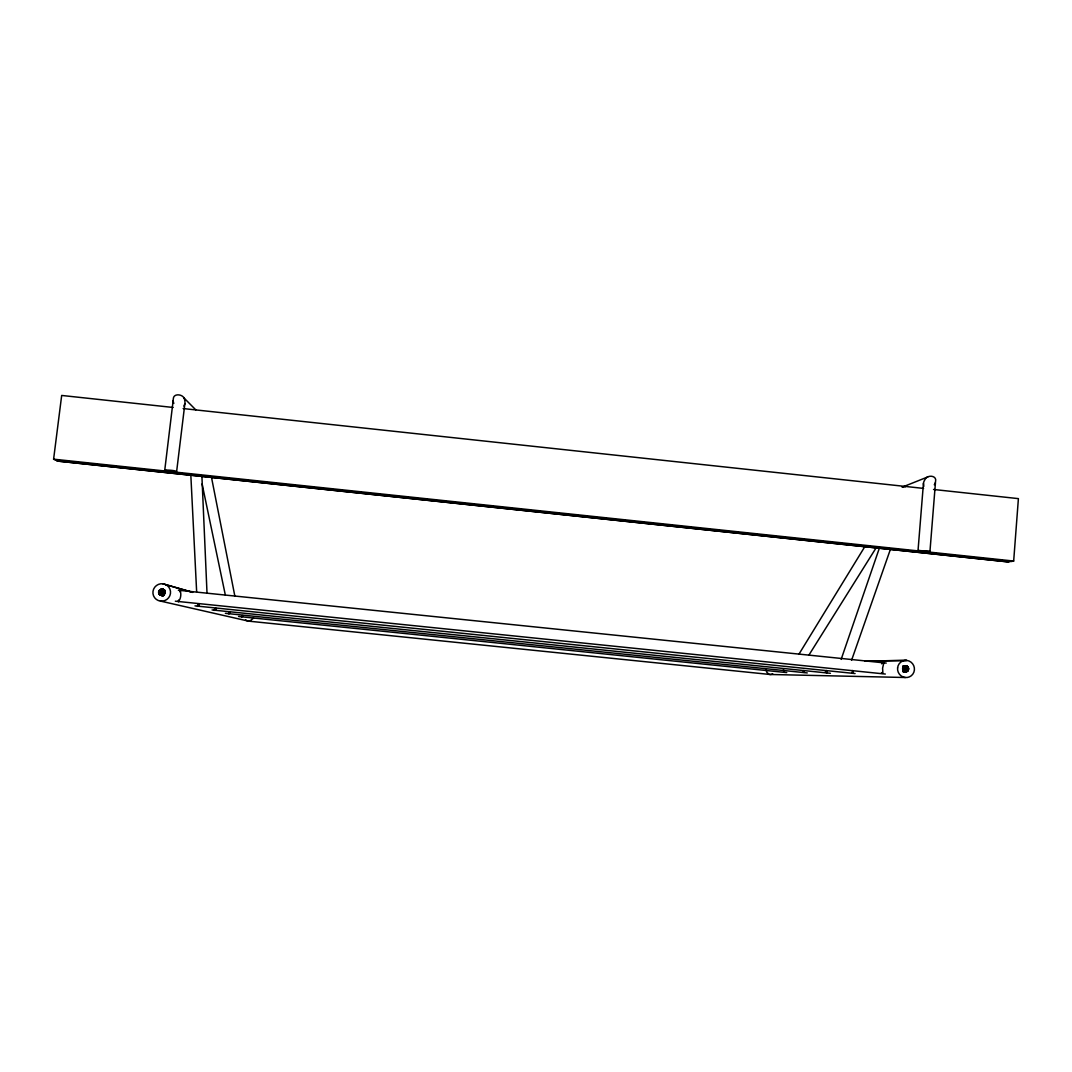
<?xml version="1.0" encoding="UTF-8"?>
<svg xmlns="http://www.w3.org/2000/svg" width="1072" height="1072" viewBox="0 0 1072 1072"><rect width="100%" height="100%" fill="white"/><g stroke="black" fill="none" stroke-linecap="round" stroke-linejoin="round"><path stroke-width="1.5" d="M179.506 590.525L179.815 591.717M783.887 672.117L783.471 669.491M905.076 668.673L904.902 669.759M173.155 407.467L61.68 395.447L53.6 459.178L55.57 460.21L1010.963 561.554L1013.67 561.045L1018.4 498.627L933.538 489.475M935.454 482.708L929.96 551.33L928.58 551.598L918.034 550.485L923.448 483.392A11.779 8.75 -15.1 0 1 924.613 480.202C926.717 474.28 937.116 475.231 935.575 481.328A11.752 8.777 -14.8 0 1 934.382 484.611L934.288 484.758M923.448 483.432L923.809 486.353M164.766 470.059C182.307 470.099 177.671 474.414 164.766 470.059L173.141 400.647M176.599 471.814L184.88 403.635A11.953 9.179 21.5 0 0 184.692 400.231C184.639 394.148 173.302 392.513 173.289 398.945A11.926 9.192 21.1 0 0 173.49 402.456L173.811 403.434M804.121 672.439L803.812 670.509M163.547 589.707L162.462 589.345A3.176 3.109 -17.2 0 0 161.041 589.466A3.042 2.975 -19.8 0 0 159.165 591.154L158.897 592.24A3.136 3.055 -29.2 0 0 159.447 594.102A2.921 2.854 -35.3 0 0 160.036 594.692A3.149 3.082 -37.1 0 0 161.591 595.295L162.877 595.295A3.149 3.095 -38.8 0 0 163.413 595.094A2.6 2.573 -30.9 0 1 160.572 593.54A2.613 2.546 -38.7 0 1 161.738 590.391A2.64 2.559 -24.6 0 0 160.666 593.566A2.626 2.559 -27.7 0 0 161.014 594.196L161.617 595.027A3.109 3.042 -36.9 0 0 162.582 595.576M826.981 672.76L826.659 670.509M184.866 403.742L183.888 406.127M197.436 605.988L198.039 604.742M883.743 663.193L882.591 668.218L882.913 673.296M214.119 610.022L214.708 608.869M228.751 613.559L229.328 612.487M163.145 590.123A2.921 2.854 -20.5 0 0 162.395 590.538A3.109 3.028 -21.7 0 0 161.376 591.891L161.175 592.99A3.149 3.069 -29.6 0 0 161.51 594.33A3.028 2.948 -33 0 0 161.818 594.799A2.948 2.881 -36.2 0 0 162.931 595.617M841.145 659.374L879.201 548.609M851.57 660.285L890.256 549.762M241.696 616.668L242.232 615.676M178.327 600.99L178.823 599.998M908.078 670.415L908.346 669.933A3.069 3.028 72.6 0 0 908.574 668.566A2.975 2.921 78 0 0 906.992 666.114A2.975 2.881 76 0 0 904.647 665.993A2.854 2.76 68.6 0 0 903.937 666.382A2.573 2.506 49.2 0 0 903.12 666.958L902.731 667.923A2.881 2.787 57.8 0 0 902.664 669.022A3.002 2.894 57.7 0 0 904.152 671.3L905.197 671.662A2.854 2.801 52.8 0 0 906.309 671.635A3.042 2.988 53.6 0 0 907.729 670.844L908.078 670.415A2.734 2.667 65.1 0 0 906.523 666.248A2.559 2.492 65.1 0 0 903.428 668.057M253.595 618.075L249.789 621.05A12.006 7.343 -82 0 1 247.123 620.822L245.501 619.75M159.835 590.015A2.948 2.868 -21 0 1 160.572 589.546A3.082 3.015 -19 0 1 161.108 589.372A3.189 3.122 -16.9 0 1 162.542 589.345L163.091 589.52A3.055 3.015 -17.8 0 1 164.766 592.092A3.149 3.122 -23.3 0 1 164.498 593.473L163.855 594.397A3.095 3.055 -39.3 0 1 162.354 595.201A2.921 2.868 -39.2 0 1 161.229 595.241L160.17 594.853A3.082 3.002 -28.8 0 1 158.75 592.548A2.961 2.881 -28.8 0 1 158.884 591.436L159.835 590.015M798.841 654.349L864.903 546.519M808.837 655.22L876.28 547.591M918.034 550.485L929.947 551.276M904.42 670.858L905.036 669.96A3.055 3.015 72.3 0 0 905.304 668.62A2.948 2.894 77.7 0 0 905.224 668.07A2.814 2.76 80 0 0 904.929 667.307L903.776 666.154M243.049 615.877L241.924 616.748M230.239 612.715L229.515 613.345M215.753 609.124L214.963 609.794M903.254 671.608A2.935 2.881 53.5 0 0 904.46 670.992L904.862 670.616A2.975 2.935 71.7 0 0 905.478 668.285A2.827 2.774 79.3 0 0 905.25 667.494A3.042 2.975 80.3 0 0 904.178 666.261A2.559 2.452 73.5 0 0 903.589 666.449M199.084 605.184L198.24 605.841M881.653 663.809L882.497 663.206M906.255 667.494A2.533 2.506 87.8 0 0 905.25 666.489A2.546 2.439 71 0 0 904.594 666.248A3.055 2.988 80.2 0 1 905.626 667.387L905.934 668.446A3.002 2.961 71 0 1 905.652 670.054A2.827 2.801 65.7 0 1 904.996 670.938L904.058 671.501A2.988 2.908 52.2 0 1 903.535 671.648A3.082 3.002 52.1 0 1 902.999 671.528L903.535 671.621A3.055 3.015 54.3 0 0 904.929 670.777A2.827 2.787 69.2 0 0 905.518 669.866A3.028 2.988 70.8 0 0 905.693 668.231L904.567 666.382A2.546 2.452 70.9 0 1 906.121 667.4A2.546 2.479 81 0 1 905.237 670.951A2.559 2.519 46.2 0 0 906.041 667.494M772.698 673.752L771.237 674.409A11.846 6.499 -86.1 0 1 768.825 674.127L766.882 672.358L765.89 669.571M162.797 590.726A2.6 2.546 -39.1 0 0 161.751 593.888A2.613 2.546 -29.3 0 0 163.547 595.389A3.002 2.961 -39 0 1 162.086 595.469A3.069 3.002 -36.9 0 1 160.036 594.277L159.755 593.794A3.028 2.948 -28.5 0 1 159.527 591.865A3.042 2.961 -25.6 0 1 159.715 591.329A3.176 3.095 -22.2 0 1 160.572 590.19L161.564 589.627A3.136 3.069 -16.7 0 1 163.266 589.546A3.069 3.002 -15.9 0 0 161.108 589.734L160.599 590.015A3.149 3.069 -21.9 0 0 159.447 591.61A2.935 2.854 -27.5 0 0 159.326 592.454A3.162 3.082 -29.4 0 0 159.768 594.049A2.921 2.854 -36.1 0 0 160.545 594.866A3.069 2.988 -36.6 0 0 163.239 595.268M907.274 667.146A2.559 2.452 77 0 0 905.8 666.248A2.546 2.506 -89.6 0 1 907.475 667.28A2.546 2.506 84.9 0 1 907.555 670.027A2.573 2.519 45.9 0 1 906.617 670.978L905.733 671.541A3.002 2.921 52.2 0 1 905.197 671.675A2.881 2.827 52.7 0 0 905.719 671.461A3.069 3.028 54.1 0 0 906.631 670.858A2.827 2.801 68 0 0 907.247 669.946A3.028 2.988 70.8 0 0 907.448 668.312L907.086 667.266A3.055 2.988 80 0 0 906.162 666.261M162.153 590.069L161.671 590.364A3.122 3.042 -22 0 0 160.559 591.985A2.921 2.841 -27.9 0 0 160.465 592.829A3.149 3.069 -29.6 0 0 160.961 594.411A3.042 2.975 -36.6 0 0 162.234 595.456L161.751 595.362A3.095 3.028 -36.6 0 1 160.224 594.692M162.622 589.962L161.644 590.551A3.162 3.082 -22.4 0 0 160.827 591.704A3.028 2.948 -26 0 0 160.934 594.143A2.6 2.546 -50.5 0 0 162.971 595.188A2.586 2.586 -37.9 0 0 163.52 595.148A2.613 2.559 -34.2 0 1 160.934 593.915A2.613 2.546 -38.3 0 1 162.328 590.31A2.64 2.573 -18.9 0 1 164.565 590.377A2.626 2.559 -19.5 0 0 163.426 590.538A2.626 2.546 -25.1 0 0 161.792 592.736A2.613 2.533 -33.3 0 0 162.06 594.129A2.613 2.546 -34.5 0 0 163.52 595.375M905.183 671.568L906.55 670.697A2.935 2.894 71.1 0 0 906.751 667.092A3.055 2.988 80.3 0 0 905.987 666.302M902.946 486.849L927.843 476.906M163.346 589.694L162.22 589.935A3.082 3.002 -21.7 0 0 160.505 591.744A2.935 2.854 -26.5 0 0 160.318 592.575A3.149 3.069 -29.1 0 0 160.706 594.183A2.908 2.841 -35.2 0 0 161.43 595.027A3.109 3.028 -36.6 0 0 162.421 595.536A3.136 3.069 -37.2 0 1 161.926 595.201L161.175 594.384A3.109 3.028 -28.8 0 1 160.746 592.776A2.921 2.841 -27.3 0 1 160.988 591.69A3.149 3.069 -21.8 0 1 161.617 590.739A3.028 2.975 -16.7 0 1 162.555 590.096M160.586 594.196A3.149 3.069 -29.9 0 1 160.184 592.87L160.331 591.757A3.136 3.055 -21.6 0 1 161.296 590.364A2.921 2.854 -21 0 1 162.287 589.814L163.507 589.64A2.935 2.881 -16.4 0 0 162.864 589.439A3.176 3.095 -17.1 0 0 161.162 589.6A2.948 2.881 -21.5 0 0 160.197 590.203A2.653 2.586 -17.8 0 0 159.232 591.422L159.045 592.508A3.176 3.082 -29.7 0 0 159.406 593.848A2.921 2.854 -34.7 0 0 160.009 594.504M864.809 661.062L906.684 660.432L864.97 661.062M905.304 677.504L770.031 674.476L248.436 621.13L160.679 601.124M175.339 601.191L885.325 674.047M194.983 605.868L855.081 673.551M212.055 609.941L830.398 673.296M225.348 613.331L807.256 672.935M238.56 616.48L786.754 672.6M178.341 590.23L886.222 663.086M53.6 459.178L1013.67 561.045M183.138 408.553L923.555 488.403M161.108 590.324A2.6 2.586 -30.9 0 0 163.52 594.866A2.613 2.586 -29.7 0 1 160.143 593.687A2.626 2.559 -37.6 0 1 161.189 590.216A2.64 2.586 -12.5 0 1 164.539 590.685A2.613 2.586 -10.4 0 0 164.003 590.243A2.64 2.573 -16.8 0 0 161.269 590.377A2.64 2.573 -19.4 0 0 160.693 594.21A2.613 2.559 -45 0 0 163.48 594.933A2.6 2.586 -29.9 0 1 161.122 590.471A2.64 2.573 -17.5 0 1 164.579 590.632A3.042 2.988 -15 0 0 162.944 589.466A3.176 3.109 -16.8 0 0 161.242 589.493A2.935 2.868 -20.7 0 0 160.224 590.015A3.136 3.055 -21.5 0 0 159.219 591.396A2.64 2.573 -30.6 0 0 162.89 594.504L163.493 594.652A2.613 2.559 -45.6 0 0 164.512 593.499M165.919 584.709L192.746 592.374L162.77 583.771M163.587 595.215A2.935 2.881 -39.2 0 1 162.194 595.442L160.264 594.25A3.136 3.055 -28.7 0 1 159.755 592.669A2.921 2.854 -28.1 0 1 159.942 591.556A3.162 3.082 -22 0 1 160.947 590.19A2.935 2.868 -20.5 0 1 161.698 589.761A3.149 3.082 -16.8 0 1 163.668 589.654A3.176 3.109 -17 0 0 162.167 589.694A3.055 2.975 -19.3 0 0 161.631 589.895A2.935 2.868 -21.3 0 0 160.921 590.377A3.149 3.082 -21.4 0 0 160.224 591.275L160.009 591.811A3.082 3.002 -29.1 0 0 160.371 594.223A2.921 2.854 -34.4 0 0 160.921 594.866A3.136 3.069 -36.9 0 0 162.448 595.536M162.756 595.603L162.247 595.349A3.055 2.975 -28.8 0 1 160.894 593.044A2.921 2.854 -28.5 0 1 161.041 591.932A3.149 3.069 -22.2 0 1 162.019 590.551A2.921 2.854 -20.9 0 1 162.743 590.096M161.148 595.215A3.162 3.095 -37.3 0 1 159.849 594.692L159.071 593.888A3.136 3.055 -28.8 0 1 158.602 592.293A2.935 2.854 -27.7 0 1 158.817 591.181A3.176 3.095 -21.9 0 1 159.875 589.841A2.948 2.881 -20.2 0 1 160.639 589.426A3.082 3.015 -16.4 0 1 163.158 589.573L163.587 589.801A3.028 2.988 -16.6 0 1 164.847 591.623M179.855 590.498L180.578 591.221M826.03 672.519L825.319 671.755M183.741 397.712L195.787 409.852M904.473 666.221A2.559 2.452 68.5 0 0 903.964 666.355A3.082 2.961 65.8 0 0 903.013 667.709A2.854 2.76 58.9 0 0 902.865 668.807A3.069 2.961 57.7 0 0 903.401 670.375L904.192 671.166A3.095 3.015 51.9 0 0 905.478 671.675A2.975 2.908 52.4 0 0 907.984 670.804A2.653 2.586 65.1 0 1 903.535 668.097M903.2 667.24A2.573 2.466 57.9 0 1 903.951 666.529A2.546 2.506 89.5 0 1 904.768 666.235A3.028 2.961 80 0 1 905.679 667.092L906.175 668.66A2.935 2.894 62.4 0 1 905.264 670.898A3.069 3.015 54.7 0 1 904.071 671.568M159.527 593.834L159.192 592.762A3.082 3.002 -21.6 0 1 160.184 590.203A2.653 2.586 -20.3 0 1 160.519 590.002M908.011 667.494A2.546 2.506 87.6 0 0 907.1 666.543A2.559 2.452 72.9 0 0 906.51 666.288A3.069 2.988 80.2 0 1 907.408 667.454L907.689 668.526A3.002 2.961 71.3 0 1 907.368 670.147A2.854 2.814 64.4 0 1 906.684 671.005A2.559 2.533 59.3 0 1 903.575 670.107A2.573 2.519 48.6 0 0 903.897 670.643A2.573 2.519 47.8 0 0 906.59 671.085A2.573 2.519 47.1 0 0 907.448 669.866M904.165 667.508L904.433 668.58A2.894 2.854 67.1 0 1 903.843 670.536M202.099 483.928L225.334 595.014M211.666 478.219L234.848 596.086M853.017 672.881L852.682 670.509M190.803 474.601L196.632 591.476M201.911 476.249L206.99 592.642M902.061 487.117A5.588 5.052 34.7 0 1 905.264 486.889M180.029 591.02A5.414 2.184 -82.3 0 1 180.712 595.925A5.414 2.184 -82.3 0 1 178.877 600.749M178.609 601.821A4.596 1.032 -50.5 0 1 178.488 601.539M178.207 601.338A4.623 0.71 -40.9 0 1 178.032 601.231M197.771 606.404A4.275 0.911 -50.7 0 1 197.704 606.176M199.151 603.67A5.038 2.09 -82.4 0 1 198.092 605.425M216.155 609.204A4.69 2.198 84.1 0 1 215.874 609.566M214.413 610.397A3.993 0.817 -50.9 0 1 214.387 610.156M215.713 607.985A4.703 1.997 -82.5 0 1 214.762 609.499M229.019 613.881A3.739 0.724 -51 0 1 229.006 613.653M229.971 612.273A4.409 1.903 -82.6 0 1 229.381 613.063M242.848 615.475A4.154 1.822 -82.6 0 1 242.285 616.212M883.02 662.442A4.489 1.273 -50.5 0 1 883.475 662.643M883.663 662.965A4.502 0.871 -41.1 0 1 883.891 663.059M882.176 672.412A4.529 0.898 62.1 0 1 882.31 672.921M882.243 673.43A4.556 1.032 51.6 0 1 881.479 672.868M852.267 671.983A4.208 0.764 62.4 0 1 852.414 672.439M852.347 672.935A4.221 0.884 52 0 1 851.744 672.466M826.298 672.479A3.94 0.777 52.3 0 1 825.842 672.104M803.477 672.131A3.698 0.697 52.5 0 1 803.089 671.796M904.822 667.668A2.559 2.506 46.8 0 1 903.79 670.965A2.559 2.466 58 0 1 903.147 671.193A3.002 2.921 52.2 0 0 904.098 671.608A3.042 2.988 54.1 0 0 905.706 670.657A2.827 2.787 67.4 0 0 906.135 669.96A3.055 3.002 72.3 0 0 906.363 668.325A2.827 2.774 80.1 0 0 906.001 667.28A3.028 2.961 80.3 0 0 904.848 666.141M903.441 666.208A3.015 2.948 80.4 0 1 904.554 667.4A2.814 2.76 79.8 0 1 904.862 668.459A3.042 3.002 71.8 0 1 904.755 669.558A2.854 2.814 65 0 1 904.098 670.75A2.975 2.935 53.9 0 1 903.214 671.394A2.559 2.506 42.5 0 0 904.205 670.938A2.559 2.506 46.4 0 0 905.384 668.017A2.533 2.452 83.5 0 0 903.455 666.248A2.546 2.452 70.9 0 0 903.16 666.355A2.546 2.452 74.1 0 1 903.817 666.556A2.533 2.492 87.1 0 1 904.728 667.494A2.533 2.479 81.1 0 1 903.709 670.938A2.533 2.506 66.7 0 1 903.187 671.152A2.559 2.519 41.6 0 0 903.575 671.273A2.533 2.519 60.4 0 0 904.848 670.938A2.559 2.506 45.9 0 0 905.853 669.973A2.533 2.506 80.7 0 0 905.666 667.24M903.924 670.911A2.533 2.506 66.1 0 1 903.133 671.219A2.573 2.506 48.9 0 0 903.602 671.26A2.559 2.519 53.3 0 0 904.902 671.045A2.546 2.519 66.3 0 1 903.08 671.233A2.559 2.506 46.9 0 0 903.562 670.938A2.559 2.506 46.6 0 0 904.513 667.494A2.533 2.492 88.3 0 0 903.441 666.462L903.2 666.931A2.559 2.466 64.2 0 1 903.589 666.623A2.573 2.506 48.7 0 0 903.12 667.24M904.969 667.668A2.533 2.492 80.6 0 1 903.937 670.938A2.559 2.506 42.6 0 1 903.187 671.233A2.546 2.519 61 0 0 905.049 671.032A2.546 2.466 79.7 0 0 905.786 667.266A2.546 2.452 74.6 0 0 904.205 666.235A2.546 2.519 66.1 0 0 903.75 666.543M905.626 668.111A2.559 2.506 45.5 0 1 904.433 670.965A2.546 2.519 66.1 0 1 903.227 671.26A2.533 2.506 65.4 0 0 904.353 670.925A2.533 2.506 81.2 0 0 905.518 668.017A2.546 2.452 69.3 0 0 903.616 666.261A2.546 2.439 71 0 0 903.147 666.395A2.533 2.439 77.5 0 1 904.661 667.494M903.106 668.124A2.573 2.519 46.3 0 0 903.415 670.013A2.573 2.506 50.3 0 1 903.924 666.838A2.559 2.466 67.9 0 1 904.353 666.516A2.546 2.506 -89.6 0 1 904.915 666.248A2.533 2.492 86.8 0 1 906.497 667.481A2.546 2.492 81.2 0 1 905.451 670.951A2.546 2.519 66.7 0 1 903.187 671.072A2.546 2.506 46.8 0 0 904.152 669.893A2.533 2.506 75.3 0 0 904.366 668.405M908.078 667.628A2.573 2.519 46.2 0 1 907.059 670.992A3.082 3.028 54.4 0 1 905.746 671.608M903.053 668.124A2.559 2.452 72.9 0 1 907.461 667.32A2.546 2.479 80.1 0 1 906.765 670.965A2.573 2.519 46.3 0 0 907.796 667.494A2.559 2.466 75.4 0 0 904.286 666.717A2.573 2.479 56.9 0 0 903.482 667.856M903.87 667.481A2.519 2.479 86.7 0 0 903.16 666.677A2.948 2.841 69.3 0 1 903.602 666.315M904.393 668.405A2.533 2.466 81.8 0 0 904.219 667.762A2.533 2.466 84.4 0 0 903.857 667.199A2.519 2.492 90 0 0 903.24 666.57A2.546 2.439 67.1 0 1 904.004 667.508M907.408 669.853A2.546 2.519 70.9 0 0 907.636 668.365A2.546 2.479 82.7 0 0 907.461 667.722A2.546 2.479 84.7 0 0 907.1 667.159A2.546 2.506 89.5 0 0 905.639 666.235A2.921 2.868 78.5 0 1 906.832 668.486A3.055 3.015 73 0 1 906.617 669.853L906.041 670.777A3.042 2.988 53.5 0 1 904.634 671.595A2.988 2.908 54.3 0 1 903.187 670.871A2.546 2.519 66.9 0 0 905.88 670.938A2.546 2.519 79.5 0 0 907.019 667.91A2.559 2.452 73.5 0 0 905.116 666.248A2.573 2.519 46.1 0 1 907.073 669.772A2.573 2.519 46.1 0 1 903.254 670.777A2.533 2.492 81 0 0 904.071 667.642A2.533 2.439 83.7 0 1 904.111 668.231A2.546 2.506 50.9 0 1 903.468 670.536A2.546 2.439 68.1 0 0 903.669 667.36A2.68 2.626 65.2 0 1 903.723 670.482M904.969 667.481A2.533 2.492 86.4 0 0 903.24 666.248A2.546 2.439 71.6 0 1 904.353 667.347M904.42 667.508A2.533 2.479 81 0 1 903.495 670.938M905.25 667.843A2.533 2.506 78.9 0 1 904.152 670.938A2.533 2.506 65.2 0 1 903.16 671.246A2.573 2.506 45.7 0 0 905.291 670.951A2.559 2.519 46.8 0 0 906.296 667.561A3.002 2.935 80.3 0 0 905.25 666.248M903.173 666.248A2.546 2.439 74.3 0 1 904.875 667.508M904.42 670.951A2.559 2.492 51.3 0 1 903.24 671.273M903.401 666.248A2.546 2.452 72.3 0 1 905.09 667.508M903.334 670.911A2.533 2.452 79.8 0 0 904.004 667.213A2.533 2.439 76 0 0 903.24 666.503A2.546 2.452 80.1 0 1 903.803 666.248A2.533 2.425 83.7 0 1 905.585 668.111M904.312 666.221A2.573 2.519 46.1 0 0 903.803 666.355A2.546 2.452 67.6 0 1 904.594 670.965A2.559 2.492 53.6 0 1 903.093 671.246A2.546 2.519 65.5 0 0 904.996 670.938M904.808 670.871A2.559 2.506 49.3 0 0 905.719 669.799A2.546 2.519 64.6 0 0 905.88 668.298A2.533 2.452 83.4 0 0 905.693 667.695A2.533 2.479 85.1 0 0 905.317 667.106A2.533 2.492 88.3 0 0 903.991 666.261A2.546 2.452 74.2 0 0 903.254 666.516M906.001 667.374A2.533 2.506 89.2 0 0 904.272 666.235A2.559 2.452 75.7 0 0 903.91 666.529M906.175 670.415A2.559 2.519 47.1 0 1 905.518 670.965A2.573 2.519 45.7 0 1 903.24 671.059A3.042 2.961 52.1 0 0 904.098 671.541M906.577 667.735A2.546 2.506 81.8 0 1 906.175 670.415M905.103 668.673A2.921 2.854 78.9 0 0 903.843 666.328A2.533 2.492 86.8 0 0 903.106 666.529A2.519 2.492 -90 0 1 904.232 667.32M906.872 667.91A2.573 2.519 46.3 0 1 905.746 670.978A2.546 2.519 65.5 0 1 903.08 670.898A2.573 2.519 41.7 0 0 905.733 670.951A2.546 2.519 79.7 0 0 906.738 667.735M904.755 666.248A2.546 2.452 80.1 0 1 906.403 667.508A2.827 2.774 79.5 0 1 906.604 668.553L906.47 669.638A2.948 2.894 53.6 0 1 904.353 671.608M905.679 667.213A2.533 2.506 -89.9 0 0 904.044 666.235A2.546 2.466 84 0 0 903.441 666.462A2.854 2.747 67.1 0 1 904.219 666.06A2.988 2.881 70.8 0 1 904.728 665.873A3.082 2.975 74.6 0 1 906.068 665.846L907.059 666.288A2.935 2.881 79.1 0 1 908.373 668.633L908.198 669.732A2.988 2.948 53.5 0 1 906.296 671.568A2.854 2.814 53.4 0 1 905.197 671.688M906.872 667.91A2.546 2.466 84 0 0 904.956 666.235A2.546 2.452 74.2 0 1 906.617 667.508M903.147 666.784A2.573 2.466 56.7 0 1 903.817 666.382M904.647 671.595A3.095 3.015 52 0 1 903.656 671.099A2.854 2.787 53 0 1 903.24 670.724A2.573 2.492 53.1 0 0 906.175 670.965L906.751 670.054A3.028 2.988 72 0 0 906.992 668.151A2.868 2.801 79.9 0 0 906.403 666.905A3.055 2.988 80.1 0 0 905.585 666.181M903.133 670.616A2.546 2.519 65.1 0 0 906.095 670.938A2.573 2.519 45.2 0 0 907.394 668.178A2.546 2.439 83.7 0 0 907.153 667.601M905.344 666.248A2.559 2.452 68.5 0 1 906.121 670.978A2.948 2.894 52.5 0 1 904.902 671.595M907.14 667.494A2.546 2.492 86.3 0 0 905.585 666.275A2.559 2.452 67.4 0 1 907.274 667.508M907.314 667.601A2.546 2.506 81.2 0 1 906.322 670.951A2.546 2.519 66.1 0 1 903.16 670.429M906.389 670.965A2.573 2.492 53.8 0 1 903.187 670.335M903.294 670.268A2.573 2.519 42.8 0 0 905.237 671.286A2.559 2.533 56.1 0 0 906.537 670.992A2.546 2.519 67.3 0 1 903.16 670.147M903.763 666.824A2.573 2.466 57.8 0 1 904.192 666.516A2.559 2.452 77 0 1 904.929 666.235M906.684 670.978A2.559 2.519 63.6 0 1 903.133 669.732M903.2 667.548A2.559 2.519 63.6 0 1 904.138 666.556M907.247 667.173A2.546 2.466 79.7 0 1 906.644 670.911M903.991 666.235A2.546 2.452 77.1 0 1 905.478 667.106A2.546 2.452 79.3 0 1 905.84 667.709A2.533 2.506 80.4 0 1 904.942 670.844M904.299 667.494A2.533 2.492 87.2 0 1 904.259 670.054A2.559 2.506 45.7 0 1 903.348 670.951L907.046 670.965A2.961 2.921 61.3 0 0 907.327 670.563A2.841 2.801 69.3 0 0 907.729 669.839A3.055 3.015 70.4 0 0 907.917 668.754L907.877 668.191A2.948 2.881 80.3 0 0 906.497 666.208M904.018 670.576A2.814 2.774 68.6 0 0 904.433 669.866L904.607 668.245A2.827 2.774 80.3 0 0 904.232 667.213M904.929 669.772A2.975 2.921 53.6 0 1 903.227 671.474M904.406 670.858A2.935 2.881 52.7 0 1 903.24 671.554M903.817 671.635A3.095 3.015 52 0 1 903.026 671.367A3.015 2.935 52 0 0 903.817 671.581M906.014 671.595A2.988 2.935 53.2 0 0 907.394 670.724A2.841 2.801 66.1 0 0 907.863 670.04A3.055 3.015 71.9 0 0 908.131 668.419A2.827 2.774 79.9 0 0 907.796 667.36A3.042 2.975 80.3 0 0 906.657 666.168M162.22 590.659A2.6 2.573 -30.3 0 0 163.44 595.335A2.6 2.573 -30.9 0 1 161.122 593.915A2.613 2.546 -38 0 1 162.234 590.458A2.64 2.573 -16.2 0 1 164.579 590.337A2.64 2.559 -16.8 0 0 162.341 590.726A2.626 2.559 -18.4 0 0 161.39 591.932M163.185 589.546A3.082 3.015 -16.6 0 0 160.532 590.377L159.889 591.315A2.935 2.868 -26.8 0 0 159.607 592.401A3.109 3.028 -29 0 0 160.009 594.022L160.733 594.866A3.149 3.082 -37.1 0 0 162.006 595.429A3.042 2.988 -38.7 0 0 162.569 595.496A2.908 2.854 -39.3 0 0 163.4 595.362A2.6 2.546 -49.3 0 1 161.617 594.37L161.323 593.245A3.055 2.988 -21.5 0 1 162.354 590.726A2.921 2.854 -21.3 0 1 163.346 590.149M161.229 593.968A2.626 2.559 -24.3 0 1 162.328 590.484A2.64 2.573 -17.3 0 1 164.525 590.337A2.626 2.573 -14.2 0 0 162.234 590.699A2.613 2.546 -36.7 0 0 161.564 594.049A2.6 2.573 -29.9 0 0 163.493 595.362A2.626 2.546 -28.3 0 1 161.363 591.932M159.165 591.315A2.64 2.573 -28.2 0 1 160.076 590.163A2.626 2.6 -11 0 1 164.029 590.98A2.613 2.573 -44.9 0 1 163.024 594.518A2.64 2.6 -14.6 0 0 163.976 590.967A2.626 2.6 -10.5 0 0 162.984 590.002A2.653 2.586 -16.7 0 0 162.368 589.734A3.042 2.961 -20.1 0 0 160.277 591.516L160.036 592.615A3.162 3.082 -29.4 0 0 160.344 593.968A3.055 2.988 -32.6 0 0 160.639 594.451A2.908 2.841 -35.8 0 0 161.242 595.027L161.725 595.308A2.921 2.868 -39.3 0 0 162.716 595.188A2.6 2.573 -40.5 0 0 163.467 595.081A2.6 2.573 -30.2 0 1 160.854 593.875A2.613 2.546 -38.9 0 1 161.711 590.538A2.64 2.573 -13.4 0 1 162.368 590.203A2.64 2.573 -19.7 0 1 164.525 590.391A2.64 2.573 -14.4 0 0 161.805 590.337A2.64 2.546 -25.8 0 0 160.452 592.012A2.613 2.533 -40.9 0 0 160.679 593.821A2.626 2.546 -36.5 0 1 161.658 590.31M163.989 591.101A2.613 2.573 -45 0 1 162.877 594.478M162.689 594.652A2.613 2.586 -35.9 0 1 159.487 593.633M163.011 594.612A2.613 2.586 -32.4 0 1 159.554 593.499A2.613 2.586 -32.4 0 1 160.639 590.015A2.653 2.586 -17 0 1 163.976 590.819M160.572 589.989A2.64 2.586 -14.1 0 1 164.137 591.034A2.64 2.586 -14.1 0 1 163.065 594.545A2.6 2.586 -40.5 0 1 161.778 594.893A2.613 2.559 -48.9 0 1 159.849 593.848A2.64 2.559 -25.6 0 1 160.773 590.069A2.626 2.586 -15.4 0 1 162.783 589.841M163.105 595.469A2.76 2.707 -26.2 0 1 164.646 590.391A2.626 2.573 -11.8 0 0 163.534 590.551A2.6 2.533 -38.8 0 0 161.966 594.089A2.586 2.573 -30.8 0 0 163.413 595.349A2.6 2.546 -42.9 0 1 162.14 594.719M161.363 594.183A2.6 2.546 -49.3 0 0 163.52 595.295A2.586 2.573 -28.7 0 1 162.18 594.303M162.127 594.196A2.6 2.533 -38.6 0 1 161.952 592.267M164.391 590.324A2.626 2.573 -15.2 0 0 162.931 590.645A2.626 2.546 -26 0 0 161.617 593.714A2.626 2.546 -26.3 0 0 161.939 594.357A2.586 2.546 -50.9 0 0 162.435 594.88M163.574 590.444A2.626 2.559 -20.6 0 0 163.038 590.659A2.6 2.573 -8.9 0 1 164.726 590.377A2.64 2.573 -10.1 0 0 163.936 590.163A3.136 3.082 -15.1 0 1 164.565 590.685A2.64 2.573 -15.9 0 0 161.751 590.257A2.613 2.586 -8.8 0 1 164.498 590.471M162.904 590.752A2.626 2.546 -23 0 0 161.832 593.928A2.586 2.573 -30.8 0 0 163.44 595.362A2.613 2.546 -37.5 0 1 161.108 593.995A2.626 2.546 -30.4 0 1 160.8 592.602A2.626 2.533 -27.3 0 1 162.435 590.35A2.64 2.573 -11 0 1 164.592 590.377M163.574 595.389A2.613 2.546 -37.7 0 1 162.877 590.632A2.626 2.573 -15.1 0 1 164.619 590.337M163.467 590.431A2.626 2.559 -20 0 1 164.565 590.35A2.613 2.573 -11.2 0 0 162.395 590.444M161.671 594.076A2.613 2.533 -36.7 0 1 161.483 592.159A2.626 2.559 -16.6 0 1 162.328 590.873A2.626 2.559 -19.1 0 1 162.864 590.471A2.626 2.573 -17.6 0 1 164.485 590.31M161.51 594.344A2.626 2.546 -32 0 1 162.261 590.551A2.626 2.559 -21.8 0 0 161.604 594.37A2.908 2.841 -34.4 0 0 162.301 595.188A3.069 3.002 -36.8 0 0 162.756 595.509M161.899 590.364A2.64 2.573 -14.2 0 1 163.788 590.123M162.475 590.216A2.626 2.559 -23.3 0 0 161.805 590.551A2.64 2.559 -20.7 0 0 160.894 593.781M164.512 590.538A2.613 2.586 -9.5 0 0 161.899 590.163A2.64 2.546 -26.1 0 0 161.256 590.538A2.64 2.573 -17.1 0 0 160.358 591.784A2.626 2.546 -33.7 0 0 160.961 594.384M163.333 594.973A2.613 2.559 -44.5 0 1 160.813 594.344M163.453 595.054A2.6 2.573 -34.5 0 1 160.679 593.982M161.336 590.216A2.613 2.586 -11 0 1 164.552 590.752A2.64 2.586 -16.2 0 0 161.242 590.19A2.64 2.559 -23 0 0 160.237 593.727M160.438 594.022A2.6 2.559 -50.4 0 0 163.48 594.839A2.613 2.559 -44.9 0 1 160.184 593.834A2.613 2.586 -31.2 0 0 163.507 594.665A2.626 2.559 -34.9 0 1 159.942 593.66A2.64 2.559 -32 0 1 159.674 592.24A2.64 2.559 -26.1 0 1 161.363 590.015A2.653 2.573 -19.8 0 1 164.391 591.087M161.229 590.096A2.64 2.586 -16.5 0 1 164.539 590.953A2.64 2.586 -11.4 0 0 161.323 590.109A2.613 2.559 -45.2 0 1 164.565 591.074A2.626 2.586 -11.2 0 0 162.877 589.868M164.512 593.754A2.613 2.559 -45.2 0 1 163.936 594.411A2.613 2.586 -18.1 0 0 164.552 593.861A3.055 3.002 -39.3 0 1 162.716 595.174A2.613 2.546 -39.4 0 1 161.242 594.545A2.6 2.546 -45.6 0 1 160.773 594.009M160.09 593.687A2.64 2.559 -24.3 0 1 161.202 590.176A2.626 2.559 -38.1 0 0 160.009 593.647M164.23 594.411A2.613 2.586 -18 0 0 164.579 594.035A2.908 2.881 -29.2 0 1 164.244 594.357M164.592 593.151A2.626 2.586 -15.4 0 1 163.359 594.625A2.626 2.559 -33.8 0 1 159.795 593.62A2.626 2.559 -38.4 0 1 161.256 589.989A2.64 2.573 -19.3 0 1 164.579 591.195M160.907 590.096A2.64 2.573 -21.4 0 1 161.403 589.895M159.715 593.432A2.64 2.573 -21.8 0 1 160.733 590.216M163.359 594.638A2.613 2.586 -30.3 0 1 159.849 593.62M164.539 593.593A2.64 2.573 -19.3 0 1 163.842 594.397M164.378 593.473A2.613 2.559 -44.5 0 1 163.4 594.531M160.773 590.056A2.626 2.586 -9.1 0 1 164.096 590.739A2.64 2.6 -11.5 0 1 164.472 591.315M159.634 593.392A2.626 2.559 -39 0 1 160.626 590.19M164.083 590.846A2.626 2.6 -12.9 0 1 164.163 593.607A2.613 2.559 -45.2 0 1 163.172 594.558A2.613 2.586 -29.3 0 1 159.715 593.58A2.626 2.559 -41.3 0 0 162.783 594.652M160.787 589.948A2.613 2.6 -8.5 0 1 164.07 590.86A2.653 2.586 -15.4 0 0 160.063 590.163M164.016 590.685A2.64 2.586 -14 0 1 163.306 594.531M158.978 591.623A2.814 2.76 -26.2 0 1 162.944 589.895A2.814 2.76 -26.2 0 1 163.855 594.049M163.708 594.277A2.72 2.667 -26.2 0 1 159.192 591.556M162.341 590.886A2.626 2.533 -27.6 0 1 162.971 590.511M163.467 595.362A2.6 2.573 -33.6 0 1 161.845 594.317A2.613 2.546 -34.9 0 1 161.524 593.687M162.944 590.109A3.015 2.948 -19.6 0 0 161.323 591.65L161.055 593.298A3.122 3.042 -29.8 0 0 161.537 594.585A2.908 2.841 -35 0 0 162.113 595.188A3.136 3.055 -37 0 0 162.582 595.496M162.287 589.814A3.162 3.095 -16.9 0 1 163.426 589.654M162.073 595.429A3.015 2.948 -33.9 0 1 160.586 594.21M164.311 590.002A3.149 3.109 -15.1 0 1 164.74 590.364M162.113 595.362A3.028 2.988 -33.3 0 1 159.554 593.861M163.574 594.893A3.055 3.002 -39.3 0 1 161.952 595.349M163.748 594.317A3.028 2.975 -38.9 0 1 161.148 595.215M1008.806 561.956L57.124 461.027L1008.806 561.956M160.478 601.097A8.857 8.697 -26.2 0 0 169.912 589.077A8.857 8.697 -26.2 0 0 154.783 587.161A8.857 8.697 -26.2 0 0 160.478 601.097M897.599 667.896A8.616 8.402 65.1 0 0 909.418 676.874A8.616 8.402 65.1 0 0 910.959 662.121A8.616 8.402 65.1 0 0 897.599 667.896M907.796 667.441A2.546 2.506 86.6 0 0 904.125 666.717A2.559 2.452 70.5 0 0 903.307 667.936A2.573 2.492 55.5 0 0 907.046 670.965A2.546 2.492 81 0 0 907.93 667.508M160.063 590.324A2.626 2.559 -36.9 0 0 159.433 593.513A2.626 2.546 -39 0 1 159.339 591.65A2.653 2.586 -16.2 0 1 160.157 590.337"/></g></svg>
